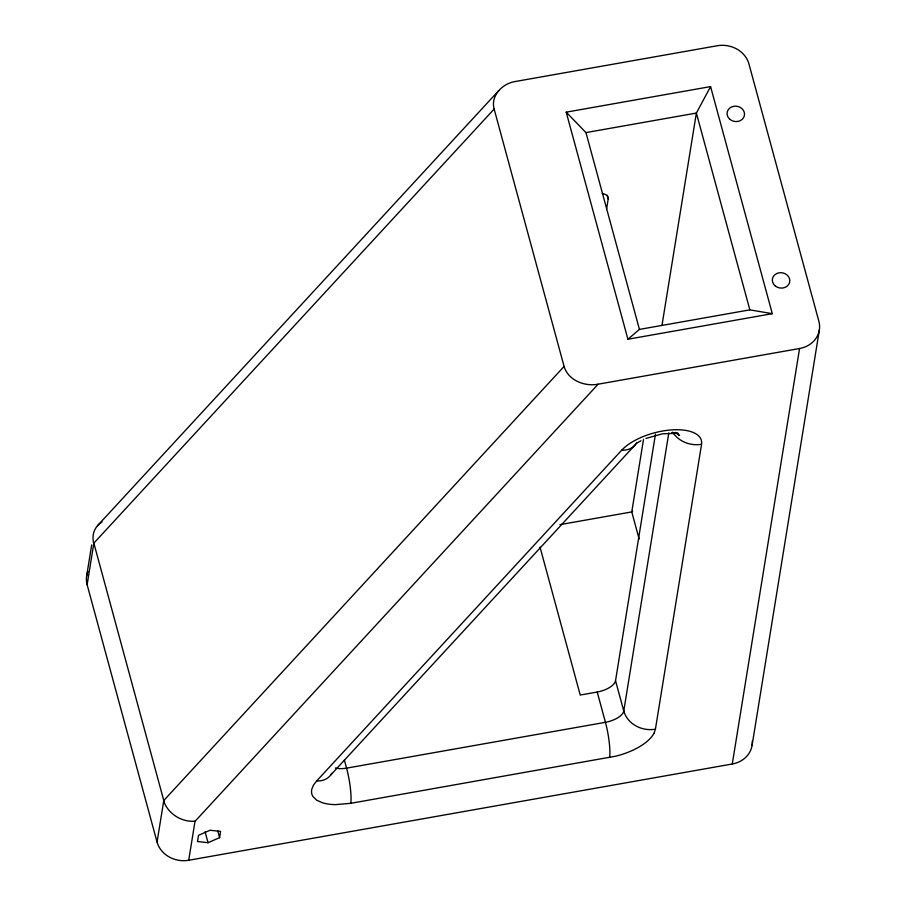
<?xml version="1.0" encoding="UTF-8"?>
<svg xmlns="http://www.w3.org/2000/svg" width="906" height="906" viewBox="0 0 906 906"><rect width="100%" height="100%" fill="white"/><g stroke="black" fill="none" stroke-linecap="round" stroke-linejoin="round"><path stroke-width="1.36" d="M86.636 576.035L91.687 544.868M87.123 584.71L93.85 543.158L494.144 109.06C490.271 95.424 503.011 83.024 515.854 81.415L717.292 45.742A26.297 23.069 9.2 0 1 748.945 63.941L818.877 321.29A26.297 23.069 9.2 0 1 799.568 348.516L732.275 763.996L188.708 860.258A26.297 23.069 9.2 0 1 157.055 842.059L87.123 584.71A26.297 23.069 9.2 0 1 87.893 571.539M157.055 842.059L163.782 800.519L93.85 543.158M188.708 860.258L195.005 821.357L598.141 384.189L799.568 348.516M219.592 837.642L220.6 831.402L210.067 830.247L198.527 835.309L197.519 841.549L208.052 842.705L219.592 837.642L217.734 830.813M606.624 208.765L608.209 198.98L607.179 195.198M643.52 439.399L631.765 511.924L639.149 539.07M662.037 325.039L696.374 113.057L710.587 86.591L566.205 112.163L627.915 339.24L772.297 313.68L710.587 86.591M653.962 733.373L655.423 729.183A26.297 23.069 9.2 0 1 623.77 710.983L615.536 680.712L655.48 434.144M668.809 432.909L623.77 710.983A17.531 7.826 -15.2 0 1 605.435 722.308L346.579 768.141A17.531 7.826 -15.2 0 1 335.367 767.971M655.423 729.183L701.572 444.257A26.297 23.069 9.2 0 1 672.603 432.139M752.071 745.457L819.364 329.965M636.816 442.547A26.297 19.185 42.7 0 1 621.663 450.214L316.658 780.972L313.499 785.094L311.823 789.115A45.13 20.136 -15.2 0 0 312.83 796.351L316.624 800.179L322.808 802.897A45.13 20.136 -15.2 0 0 335.492 804.63L350.735 803.316L615.853 756.159A44.134 19.694 -15.2 0 0 637.292 747.982A42.673 19.037 -15.2 0 0 642.161 745.083A44.235 19.739 -15.2 0 0 653.939 733.384M498.719 90.623L97.497 525.729M163.782 800.519L564.087 366.42L494.144 109.06M330.735 774.992L635.74 444.234M627.915 339.24L639.443 329.41L749.851 309.852L772.297 313.68M632.648 511.165L631.765 511.924L559.999 524.631M636.454 443.306L640.961 440.735M645.967 438.425L662.58 433.781L678.175 433.328L671.708 432.672M566.205 112.163L585.956 132.604L696.374 113.057L749.851 309.852M615.536 680.712A17.531 7.826 -15.2 0 1 597.213 692.025L580.225 695.038L540.021 547.099M598.141 384.189C584.721 386.771 568.153 380.395 564.087 366.42M677.518 434.234L679.568 435.503L675.423 432.389M585.956 132.604L639.443 329.41M597.213 692.025L605.435 722.308A26.297 4.666 80 0 1 609.591 757.473M344.393 760.1L346.579 768.141A26.297 4.666 80 0 1 350.735 803.316M205.084 831.799L208.052 842.705M602.264 193.499A17.531 7.826 -15.2 0 1 608.209 198.98M331.811 773.316A26.297 19.185 42.7 0 1 316.658 780.972M621.709 450.214A43.76 19.524 -15.2 0 1 671.187 429.931A43.76 19.524 -15.2 0 1 701.504 444.268M752.286 740.983A26.297 23.069 9.2 0 1 732.275 763.996M194.96 821.176A26.602 21.846 29 0 1 163.59 800.53M93.658 543.17A26.602 21.846 29 0 1 102.061 521.935M775.015 285.741A8.766 7.69 9.2 0 0 789.545 282.536A8.766 7.69 9.2 0 0 778.605 272.899A8.766 7.69 9.2 0 0 775.015 285.741M729.76 119.218A8.766 7.69 9.2 0 0 744.29 116.002A8.766 7.69 9.2 0 0 733.362 106.376A8.766 7.69 9.2 0 0 729.76 119.218"/></g></svg>
